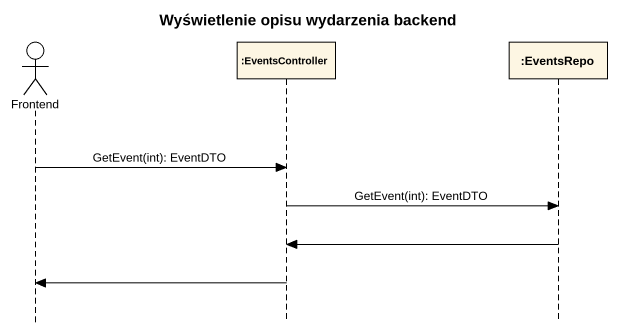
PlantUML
@startuml
title Wyświetlenie opisu wydarzenia backend
hide footbox
actor Frontend
participant ":EventsController" as EventsController
participant ":EventsRepo" as EventsRepo

Frontend -> EventsController : GetEvent(int): EventDTO
EventsController -> EventsRepo : GetEvent(int): EventDTO
EventsRepo -> EventsController
EventsController -> Frontend
@enduml
